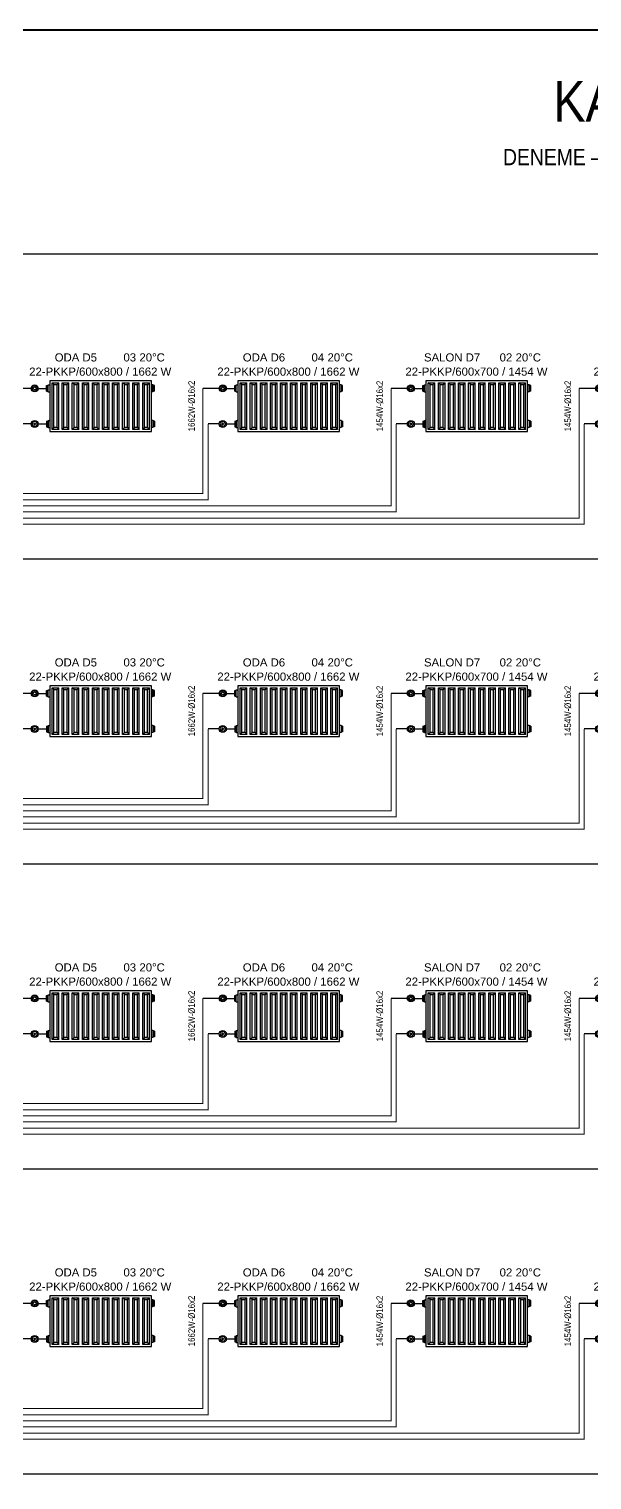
# Model space of a CAD drawing. Header units: centimetres. Extents: x -61 to 10101, y -10955 to 1521.
# Drawn here: x 3650 to 4204, y -3006 to -1579 of the extents above; entities that cross this region are included whole.
import ezdxf
from ezdxf.enums import TextEntityAlignment as Align

# ---------------------------------------------------------------- set-up
doc = ezdxf.new("R2010")
doc.units = ezdxf.units.CM
doc.linetypes.add('DASHED', pattern=[1.524, 1.27, -0.254])
doc.linetypes.add('ISITMA DONUS HATTI', pattern=[1.66, 1.57, -0.02, -0.07])
for name, color, linetype in [('MTY-ISITMA-DONUS-BORU', 30, 'ISITMA DONUS HATTI'), ('MTY-ISITMA-GIDIS-BORU', 10, 'Continuous'), ('MTY-RADYATÖR', 2, 'Continuous'), ('ROTAS-BASLIK', 7, 'Continuous'), ('ROTAS-DENEME', 1, 'Continuous'), ('ROTAS-ISITMA-CAP', 41, 'Continuous'), ('ROTAS-ISITMA-DONUS', 30, 'DASHED'), ('ROTAS-ISITMA-GIDIS', 10, 'Continuous'), ('ROTAS-KAT-BANDI', 8, 'Continuous'), ('ROTAS-MASKE', 7, 'Continuous'), ('ROTAS-PAFTA', 7, 'Continuous'), ('ROTAS-RADYATOR', 2, 'Continuous')]:
    doc.layers.add(name, color=color, linetype=linetype)
doc.styles.add('MTYCAPLT', font='arial.ttf', dxfattribs={"width": 0.65, "height": 1})
doc.styles.add('ROTAS', font='arial.ttf')

# ---------------------------------------------------------------- blocks, each defined once
blk = doc.blocks.new('MTY-RADYATOR KOLON')
at = {"layer": 'MTY-ISITMA-DONUS-BORU'}
for p, q in [((11, 22.5), (0, 22.5)), ((17.9, 22.5), (26.3, 22.5))]:
    blk.add_line(p, q, dxfattribs=at)
at = {"layer": 'MTY-ISITMA-GIDIS-BORU'}
for p, q in [((11, 57.5), (-5, 57.5)), ((17.9, 57.5), (26.3, 57.5))]:
    blk.add_line(p, q, dxfattribs=at)
at = {"layer": 'MTY-RADYATÖR', "color": 15}
for p, q in [((11.7, 57.5), (12.5, 57.5)), ((12.3, 58.4), (11.9, 58.5)), ((12.8, 59.1), (12.5, 59.4)), ((13.4, 60), (13.6, 59.6)), ((14.5, 60.2), (14.5, 59.4)), ((15.5, 60), (15.3, 59.6)), ((16.1, 59.1), (16.4, 59.4)), ((17.2, 57.5), (16.4, 57.5)), ((16.6, 58.4), (17, 58.5)), ((26.3, 60.2), (27.2, 60.2)), ((26.3, 58.8), (26.3, 60.2)), ((26.3, 58.8), (27.2, 58.8)), ((26.3, 56.2), (26.3, 58.8)), ((27.2, 60.2), (27.2, 60.7)), ((27.2, 60.7), (27.8, 60.7)), ((27.2, 58.8), (27.2, 60.2)), ((27.2, 56.2), (27.2, 58.8)), ((27.8, 60.9), (28.8, 61)), ((27.8, 60.7), (27.8, 60.9)), ((27.8, 54.3), (27.8, 60.7)), ((31.6, 17.2), (31.6, 63)), ((31.6, 63), (38.2, 63)), ((33.4, 61.3), (31.6, 63)), ((33.4, 19), (33.4, 61.3)), ((33.4, 61.3), (36.5, 61.3)), ((36.5, 61.3), (38.2, 63)), ((36.5, 19), (36.5, 61.3)), ((38.2, 17.2), (38.2, 63)), ((41.5, 17.2), (41.5, 63)), ((43.3, 61.3), (41.5, 63)), ((41.5, 63), (48.1, 63)), ((43.3, 19), (43.3, 61.3)), ((43.3, 61.3), (46.4, 61.3)), ((46.4, 61.3), (48.1, 63)), ((46.4, 19), (46.4, 61.3)), ((48.1, 17.2), (48.1, 63)), ((51.5, 17.2), (51.5, 63)), ((53.2, 61.3), (51.5, 63)), ((51.5, 63), (58, 63)), ((53.2, 19), (53.2, 61.3)), ((53.2, 61.3), (56.3, 61.3)), ((56.3, 61.3), (58, 63)), ((56.3, 19), (56.3, 61.3)), ((58, 17.2), (58, 63)), ((61.4, 17.2), (61.4, 63)), ((61.4, 63), (67.9, 63)), ((63.1, 61.3), (61.4, 63)), ((63.1, 19), (63.1, 61.3)), ((63.1, 61.3), (66.2, 61.3)), ((66.2, 61.3), (67.9, 63)), ((66.2, 19), (66.2, 61.3)), ((67.9, 17.2), (67.9, 63)), ((71.3, 17.2), (71.3, 63)), ((71.3, 63), (77.8, 63)), ((73, 61.3), (71.3, 63)), ((73, 19), (73, 61.3)), ((73, 61.3), (76.1, 61.3)), ((76.1, 61.3), (77.8, 63)), ((76.1, 19), (76.1, 61.3)), ((77.8, 17.2), (77.8, 63)), ((81.2, 17.2), (81.2, 63)), ((81.2, 63), (87.7, 63)), ((82.9, 61.3), (81.2, 63)), ((82.9, 19), (82.9, 61.3)), ((82.9, 61.3), (86, 61.3)), ((86, 61.3), (87.7, 63)), ((86, 19), (86, 61.3)), ((87.7, 17.2), (87.7, 63)), ((91.1, 17.2), (91.1, 63)), ((91.1, 63), (97.6, 63)), ((92.8, 61.3), (91.1, 63)), ((92.8, 19), (92.8, 61.3)), ((92.8, 61.3), (95.9, 61.3)), ((95.9, 61.3), (97.6, 63)), ((95.9, 19), (95.9, 61.3)), ((97.6, 17.2), (97.6, 63)), ((101, 17.2), (101, 63)), ((101, 63), (107.5, 63)), ((102.7, 61.3), (101, 63)), ((102.7, 19), (102.7, 61.3)), ((102.7, 61.3), (105.8, 61.3)), ((105.8, 61.3), (107.5, 63)), ((105.8, 19), (105.8, 61.3)), ((107.5, 17.2), (107.5, 63)), ((110.9, 17.2), (110.9, 63)), ((110.9, 63), (117.4, 63)), ((112.6, 61.3), (110.9, 63)), ((112.6, 19), (112.6, 61.3)), ((112.6, 61.3), (115.7, 61.3)), ((115.7, 61.3), (117.4, 63)), ((115.7, 19), (115.7, 61.3)), ((117.4, 17.2), (117.4, 63)), ((120.8, 17.2), (120.8, 63)), ((120.8, 63), (127.3, 63)), ((122.5, 61.3), (120.8, 63)), ((122.5, 19), (122.5, 61.3)), ((122.5, 61.3), (125.6, 61.3)), ((125.6, 61.3), (127.3, 63)), ((125.6, 19), (125.6, 61.3)), ((127.3, 17.2), (127.3, 63)), ((130.8, 60.9), (129.8, 61)), ((130.8, 60.7), (130.8, 60.9)), ((130.8, 54.3), (130.8, 60.7)), ((131.4, 60.7), (130.8, 60.7)), ((131.4, 60.2), (131.4, 60.7)), ((132.3, 60.2), (131.4, 60.2)), ((131.4, 58.8), (131.4, 60.2)), ((132.3, 58.8), (131.4, 58.8)), ((131.4, 56.2), (131.4, 58.8)), ((132.3, 58.8), (132.3, 60.2)), ((132.3, 56.2), (132.3, 58.8)), ((12.3, 56.6), (11.9, 56.5)), ((12.8, 55.9), (12.5, 55.6)), ((13.4, 55), (13.6, 55.4)), ((14.5, 54.8), (14.5, 55.6)), ((15.5, 55), (15.3, 55.4)), ((16.1, 55.9), (16.4, 55.6)), ((16.6, 56.6), (17, 56.5)), ((26.3, 56.2), (27.2, 56.2)), ((26.3, 54.8), (26.3, 56.2)), ((26.3, 54.8), (27.2, 54.8)), ((27.2, 54.8), (27.2, 56.2)), ((27.2, 54.3), (27.2, 54.8)), ((27.2, 54.3), (27.8, 54.3)), ((27.8, 54.1), (27.8, 54.3)), ((27.8, 54.1), (28.8, 54)), ((130.8, 54.1), (129.8, 54)), ((131.4, 54.3), (130.8, 54.3)), ((130.8, 54.1), (130.8, 54.3)), ((132.3, 56.2), (131.4, 56.2)), ((131.4, 54.8), (131.4, 56.2)), ((132.3, 54.8), (131.4, 54.8)), ((131.4, 54.3), (131.4, 54.8)), ((132.3, 54.8), (132.3, 56.2)), ((15.2, 22.5), (13.8, 22.5)), ((26.3, 25.2), (27.2, 25.2)), ((26.3, 25.2), (26.3, 23.8)), ((26.3, 23.8), (27.2, 23.8)), ((26.3, 23.8), (26.3, 21.2)), ((26.3, 21.2), (27.2, 21.2)), ((26.3, 21.2), (26.3, 19.8)), ((26.3, 19.8), (27.2, 19.8)), ((27.2, 25.7), (27.8, 25.7)), ((27.2, 25.7), (27.2, 25.2)), ((27.2, 25.2), (27.2, 23.8)), ((27.2, 23.8), (27.2, 21.2)), ((27.2, 21.2), (27.2, 19.8)), ((27.2, 19.8), (27.2, 19.3)), ((27.2, 19.3), (27.8, 19.3)), ((27.8, 25.9), (28.8, 26)), ((27.8, 25.9), (27.8, 25.7)), ((27.8, 25.7), (27.8, 19.3)), ((27.8, 19.3), (27.8, 19.1)), ((27.8, 19.1), (28.8, 19)), ((33.4, 19), (31.6, 17.2)), ((38.2, 17.2), (31.6, 17.2)), ((36.5, 19), (33.4, 19)), ((36.5, 19), (38.2, 17.2)), ((43.3, 19), (41.5, 17.2)), ((48.1, 17.2), (41.5, 17.2)), ((46.4, 19), (43.3, 19)), ((46.4, 19), (48.1, 17.2)), ((53.2, 19), (51.5, 17.2)), ((58, 17.2), (51.5, 17.2)), ((56.3, 19), (53.2, 19)), ((56.3, 19), (58, 17.2)), ((63.1, 19), (61.4, 17.2)), ((67.9, 17.2), (61.4, 17.2)), ((66.2, 19), (63.1, 19)), ((66.2, 19), (67.9, 17.2)), ((73, 19), (71.3, 17.2)), ((77.8, 17.2), (71.3, 17.2)), ((76.1, 19), (73, 19)), ((76.1, 19), (77.8, 17.2)), ((82.9, 19), (81.2, 17.2)), ((87.7, 17.2), (81.2, 17.2)), ((86, 19), (82.9, 19)), ((86, 19), (87.7, 17.2)), ((92.8, 19), (91.1, 17.2)), ((97.6, 17.2), (91.1, 17.2)), ((95.9, 19), (92.8, 19)), ((95.9, 19), (97.6, 17.2)), ((102.7, 19), (101, 17.2)), ((107.5, 17.2), (101, 17.2)), ((105.8, 19), (102.7, 19)), ((105.8, 19), (107.5, 17.2)), ((112.6, 19), (110.9, 17.2)), ((117.4, 17.2), (110.9, 17.2)), ((115.7, 19), (112.6, 19)), ((115.7, 19), (117.4, 17.2)), ((122.5, 19), (120.8, 17.2)), ((127.3, 17.2), (120.8, 17.2)), ((125.6, 19), (122.5, 19)), ((125.6, 19), (127.3, 17.2)), ((130.8, 25.9), (129.8, 26)), ((130.8, 19.1), (129.8, 19)), ((130.8, 25.9), (130.8, 25.7)), ((130.8, 25.7), (130.8, 19.3)), ((131.4, 25.7), (130.8, 25.7)), ((130.8, 19.3), (130.8, 19.1)), ((131.4, 19.3), (130.8, 19.3)), ((131.4, 25.7), (131.4, 25.2)), ((132.3, 25.2), (131.4, 25.2)), ((131.4, 25.2), (131.4, 23.8)), ((132.3, 23.8), (131.4, 23.8)), ((131.4, 23.8), (131.4, 21.2)), ((132.3, 21.2), (131.4, 21.2)), ((131.4, 21.2), (131.4, 19.8)), ((132.3, 19.8), (131.4, 19.8)), ((131.4, 19.8), (131.4, 19.3)), ((132.3, 25.2), (132.3, 23.8)), ((132.3, 23.8), (132.3, 21.2)), ((132.3, 21.2), (132.3, 19.8))]:
    blk.add_line(p, q, dxfattribs=at)
blk.add_lwpolyline([(129.3, 65), (29.3, 65), (29.3, 15), (129.3, 15)], close=True, dxfattribs=at)
for centre, radius in [((14.5, 57.5), 3.45), ((14.5, 57.5), 2.72), ((14.5, 57.5), 1.41), ((14.5, 22.5), 3.45), ((14.5, 22.5), 0.697)]:
    blk.add_circle(centre, radius, dxfattribs=at)
for centre, radius, start, end in [((28.7, 61.6), 0.575, 274, 350), ((129.8, 61.6), 0.575, 190, 266), ((28.7, 53.4), 0.575, 10, 86), ((129.8, 53.4), 0.575, 94, 170), ((12.6, 23.9), 0.622, 108, 180), ((10.3, 22.5), 2.15, 320.2532, 39.7468), ((12.6, 21.1), 0.622, 180, 252), ((12.5, 28.5), 4.01, 267.9571, 308.0429), ((13.1, 18.2), 2.44, 37.6114, 106.3886), ((15.2, 24.7), 0.622, 36, 108), ((15.2, 20.3), 0.622, 252, 324), ((18.5, 25.4), 2.8, 186.5365, 245.4635), ((18.3, 19.7), 2.6, 112.1116, 175.8884), ((16.8, 22.5), 0.622, 324, 36), ((28.7, 26.6), 0.575, 274, 350), ((28.7, 18.4), 0.575, 10, 86), ((129.8, 26.6), 0.575, 190, 266), ((129.8, 18.4), 0.575, 94, 170)]:
    blk.add_arc(centre, radius, start, end, dxfattribs=at)
at = {"layer": 'MTY-RADYATÖR', "color": 2, "style": 'MTYCAPLT', "width": 0.65}
for tag, p, height in [('MAHAL_001', (63.5, 86), 10), ('RAD_001', (69.6, 72.5), 10), ('NO_001', (33.9, 42.2), 15), ('DERECE_001', (86.3, 32.4), 10)]:
    blk.add_attdef(tag, p, '', height=height, dxfattribs=at)

msp = doc.modelspace()

# ---------------------------------------------------------------- linework, layer by layer
at = {"layer": 'ROTAS-ISITMA-DONUS', "ltscale": 12, "const_width": 1}
for points in [[(2704, -1965), (2704, -2066), (4196, -2066), (4196, -1967.5)], [(2718, -1965), (2718, -2054), (4011, -2054), (4011, -1967.5)], [(2732, -1965), (2732, -2042), (3826, -2042), (3826, -1967.5)], [(2704, -2265), (2704, -2366), (4196, -2366), (4196, -2267.5)], [(2718, -2265), (2718, -2354), (4011, -2354), (4011, -2267.5)], [(2732, -2265), (2732, -2342), (3826, -2342), (3826, -2267.5)], [(2704, -2565), (2704, -2666), (4196, -2666), (4196, -2567.5)], [(2718, -2565), (2718, -2654), (4011, -2654), (4011, -2567.5)], [(2732, -2565), (2732, -2642), (3826, -2642), (3826, -2567.5)], [(2704, -2865), (2704, -2966), (4196, -2966), (4196, -2867.5)], [(2718, -2865), (2718, -2954), (4011, -2954), (4011, -2867.5)], [(2732, -2865), (2732, -2942), (3826, -2942), (3826, -2867.5)]]:
    msp.add_lwpolyline(points, dxfattribs=at)
at = {"layer": 'ROTAS-ISITMA-GIDIS', "const_width": 1}
for points in [[(2710, -1965), (2710, -2060), (4191, -2060), (4191, -1932.5)], [(2724, -1965), (2724, -2048), (4006, -2048), (4006, -1932.5)], [(2738, -1965), (2738, -2036), (3821, -2036), (3821, -1932.5)], [(2710, -2265), (2710, -2360), (4191, -2360), (4191, -2232.5)], [(2724, -2265), (2724, -2348), (4006, -2348), (4006, -2232.5)], [(2738, -2265), (2738, -2336), (3821, -2336), (3821, -2232.5)], [(2710, -2565), (2710, -2660), (4191, -2660), (4191, -2532.5)], [(2724, -2565), (2724, -2648), (4006, -2648), (4006, -2532.5)], [(2738, -2565), (2738, -2636), (3821, -2636), (3821, -2532.5)], [(2710, -2865), (2710, -2960), (4191, -2960), (4191, -2832.5)], [(2724, -2865), (2724, -2948), (4006, -2948), (4006, -2832.5)], [(2738, -2865), (2738, -2936), (3821, -2936), (3821, -2832.5)]]:
    msp.add_lwpolyline(points, dxfattribs=at)
at = {"layer": 'ROTAS-KAT-BANDI'}
for points in [[(2000, -1800), (7400, -1800)], [(2000, -2100), (7400, -2100)], [(2000, -2400), (7400, -2400)], [(2000, -2700), (7400, -2700)], [(2000, -3000), (7400, -3000)]]:
    msp.add_lwpolyline(points, dxfattribs=at)

# ---------------------------------------------------------------- block references
at = {"layer": 'ROTAS-RADYATOR'}
ref = msp.add_blockref('MTY-RADYATOR KOLON', (4196, -1990), dxfattribs=at)
ref.add_attrib('RAD_001', '22-PKKP/600x700 / 1454 W', dxfattribs={"layer": 'MTY-RADYATÖR', "color": 2, "height": 8, "style": 'MTYCAPLT'}).set_placement((4275, -1916), align=Align.MIDDLE_CENTER)
ref.add_attrib('NO_001', '02', dxfattribs={"layer": 'MTY-RADYATÖR', "color": 2, "height": 8, "style": 'MTYCAPLT'}).set_placement((4304, -1902), align=Align.MIDDLE_CENTER)
ref.add_attrib('DERECE_001', '20°C', dxfattribs={"layer": 'MTY-RADYATÖR', "color": 2, "height": 8, "style": 'MTYCAPLT'}).set_placement((4326, -1902), align=Align.MIDDLE_CENTER)
ref.add_attrib('MAHAL_001', 'SALON D8', dxfattribs={"layer": 'MTY-RADYATÖR', "color": 2, "height": 8, "style": 'MTYCAPLT'}).set_placement((4251, -1902), align=Align.MIDDLE_CENTER)
ref = msp.add_blockref('MTY-RADYATOR KOLON', (4196, -2290), dxfattribs=at)
ref.add_attrib('RAD_001', '22-PKKP/600x700 / 1454 W', dxfattribs={"layer": 'MTY-RADYATÖR', "color": 2, "height": 8, "style": 'MTYCAPLT'}).set_placement((4275, -2216), align=Align.MIDDLE_CENTER)
ref.add_attrib('NO_001', '02', dxfattribs={"layer": 'MTY-RADYATÖR', "color": 2, "height": 8, "style": 'MTYCAPLT'}).set_placement((4304, -2202), align=Align.MIDDLE_CENTER)
ref.add_attrib('DERECE_001', '20°C', dxfattribs={"layer": 'MTY-RADYATÖR', "color": 2, "height": 8, "style": 'MTYCAPLT'}).set_placement((4326, -2202), align=Align.MIDDLE_CENTER)
ref.add_attrib('MAHAL_001', 'SALON D8', dxfattribs={"layer": 'MTY-RADYATÖR', "color": 2, "height": 8, "style": 'MTYCAPLT'}).set_placement((4251, -2202), align=Align.MIDDLE_CENTER)
ref = msp.add_blockref('MTY-RADYATOR KOLON', (4196, -2590), dxfattribs=at)
ref.add_attrib('RAD_001', '22-PKKP/600x700 / 1454 W', dxfattribs={"layer": 'MTY-RADYATÖR', "color": 2, "height": 8, "style": 'MTYCAPLT'}).set_placement((4275, -2516), align=Align.MIDDLE_CENTER)
ref.add_attrib('NO_001', '02', dxfattribs={"layer": 'MTY-RADYATÖR', "color": 2, "height": 8, "style": 'MTYCAPLT'}).set_placement((4304, -2502), align=Align.MIDDLE_CENTER)
ref.add_attrib('DERECE_001', '20°C', dxfattribs={"layer": 'MTY-RADYATÖR', "color": 2, "height": 8, "style": 'MTYCAPLT'}).set_placement((4326, -2502), align=Align.MIDDLE_CENTER)
ref.add_attrib('MAHAL_001', 'SALON D8', dxfattribs={"layer": 'MTY-RADYATÖR', "color": 2, "height": 8, "style": 'MTYCAPLT'}).set_placement((4251, -2502), align=Align.MIDDLE_CENTER)
ref = msp.add_blockref('MTY-RADYATOR KOLON', (4196, -2890), dxfattribs=at)
ref.add_attrib('RAD_001', '22-PKKP/600x700 / 1454 W', dxfattribs={"layer": 'MTY-RADYATÖR', "color": 2, "height": 8, "style": 'MTYCAPLT'}).set_placement((4275, -2816), align=Align.MIDDLE_CENTER)
ref.add_attrib('NO_001', '02', dxfattribs={"layer": 'MTY-RADYATÖR', "color": 2, "height": 8, "style": 'MTYCAPLT'}).set_placement((4304, -2802), align=Align.MIDDLE_CENTER)
ref.add_attrib('DERECE_001', '20°C', dxfattribs={"layer": 'MTY-RADYATÖR', "color": 2, "height": 8, "style": 'MTYCAPLT'}).set_placement((4326, -2802), align=Align.MIDDLE_CENTER)
ref.add_attrib('MAHAL_001', 'SALON D8', dxfattribs={"layer": 'MTY-RADYATÖR', "color": 2, "height": 8, "style": 'MTYCAPLT'}).set_placement((4251, -2802), align=Align.MIDDLE_CENTER)

# ---------------------------------------------------------------- texts
at = {"layer": 'ROTAS-BASLIK', "style": 'ROTAS', "width": 0.85}
msp.add_text('KALORİFER TESİSAT PROJESİ KOLON ŞEMASI', height=40, dxfattribs=at).set_placement((4700, -1650), align=Align.MIDDLE_CENTER)

# ---------------------------------------------------------------- wipeouts: each hides what was drawn before it
for points in [[(4129, -1717), (5263, -1717), (5263, -1693), (4129, -1693)], [(3658.4, -1922), (3777.6, -1922), (3777.6, -1910), (3658.4, -1910)], [(3843.4, -1922), (3962.6, -1922), (3962.6, -1910), (3843.4, -1910)], [(4028.4, -1922), (4147.6, -1922), (4147.6, -1910), (4028.4, -1910)], [(3658.4, -2222), (3777.6, -2222), (3777.6, -2210), (3658.4, -2210)], [(3843.4, -2222), (3962.6, -2222), (3962.6, -2210), (3843.4, -2210)], [(4028.4, -2222), (4147.6, -2222), (4147.6, -2210), (4028.4, -2210)], [(3658.4, -2522), (3777.6, -2522), (3777.6, -2510), (3658.4, -2510)], [(3843.4, -2522), (3962.6, -2522), (3962.6, -2510), (3843.4, -2510)], [(4028.4, -2522), (4147.6, -2522), (4147.6, -2510), (4028.4, -2510)], [(3658.4, -2822), (3777.6, -2822), (3777.6, -2810), (3658.4, -2810)], [(3843.4, -2822), (3962.6, -2822), (3962.6, -2810), (3843.4, -2810)], [(4028.4, -2822), (4147.6, -2822), (4147.6, -2810), (4028.4, -2810)]]:
    msp.add_wipeout(points).dxf.layer = 'ROTAS-MASKE'

# ---------------------------------------------------------------- next in the draw order: texts
at = {"layer": 'ROTAS-DENEME', "style": 'ROTAS', "width": 0.85}
msp.add_text('DENEME – Güngören B1 Blok verisi; kolektörlü dağıtım, mahal yerleşimi temsilî; düşey ölçek 1/50 (kat yüksekliği 3,00 m), yataylar ölçeksiz', height=16, dxfattribs=at).set_placement((4700, -1705), align=Align.MIDDLE_CENTER)

# ---------------------------------------------------------------- next in the draw order: wipeouts: each hides what was drawn before it
for points in [[(3677.6, -1908), (3710.4, -1908), (3710.4, -1896), (3677.6, -1896)], [(3740.2, -1908), (3753.8, -1908), (3753.8, -1896), (3740.2, -1896)], [(3862.6, -1908), (3895.4, -1908), (3895.4, -1896), (3862.6, -1896)], [(3925.2, -1908), (3938.8, -1908), (3938.8, -1896), (3925.2, -1896)], [(4042.8, -1908), (4085.2, -1908), (4085.2, -1896), (4042.8, -1896)], [(4110.2, -1908), (4123.8, -1908), (4123.8, -1896), (4110.2, -1896)], [(4186.6, -1971.2), (4186.6, -1931.5), (4176.9, -1931.5), (4176.9, -1971.2)], [(3677.6, -2208), (3710.4, -2208), (3710.4, -2196), (3677.6, -2196)], [(3740.2, -2208), (3753.8, -2208), (3753.8, -2196), (3740.2, -2196)], [(3862.6, -2208), (3895.4, -2208), (3895.4, -2196), (3862.6, -2196)], [(3925.2, -2208), (3938.8, -2208), (3938.8, -2196), (3925.2, -2196)], [(4042.8, -2208), (4085.2, -2208), (4085.2, -2196), (4042.8, -2196)], [(4110.2, -2208), (4123.8, -2208), (4123.8, -2196), (4110.2, -2196)], [(4186.6, -2271.2), (4186.6, -2231.5), (4176.9, -2231.5), (4176.9, -2271.2)], [(3677.6, -2508), (3710.4, -2508), (3710.4, -2496), (3677.6, -2496)], [(3740.2, -2508), (3753.8, -2508), (3753.8, -2496), (3740.2, -2496)], [(3862.6, -2508), (3895.4, -2508), (3895.4, -2496), (3862.6, -2496)], [(3925.2, -2508), (3938.8, -2508), (3938.8, -2496), (3925.2, -2496)], [(4042.8, -2508), (4085.2, -2508), (4085.2, -2496), (4042.8, -2496)], [(4110.2, -2508), (4123.8, -2508), (4123.8, -2496), (4110.2, -2496)], [(4186.6, -2571.2), (4186.6, -2531.5), (4176.9, -2531.5), (4176.9, -2571.2)], [(3677.6, -2808), (3710.4, -2808), (3710.4, -2796), (3677.6, -2796)], [(3740.2, -2808), (3753.8, -2808), (3753.8, -2796), (3740.2, -2796)], [(3862.6, -2808), (3895.4, -2808), (3895.4, -2796), (3862.6, -2796)], [(3925.2, -2808), (3938.8, -2808), (3938.8, -2796), (3925.2, -2796)], [(4042.8, -2808), (4085.2, -2808), (4085.2, -2796), (4042.8, -2796)], [(4110.2, -2808), (4123.8, -2808), (4123.8, -2796), (4110.2, -2796)], [(4186.6, -2871.2), (4186.6, -2831.5), (4176.9, -2831.5), (4176.9, -2871.2)]]:
    msp.add_wipeout(points).dxf.layer = 'ROTAS-MASKE'

# ---------------------------------------------------------------- next in the draw order: texts
at = {"layer": 'ROTAS-ISITMA-CAP', "style": 'ROTAS', "width": 0.85}
for p in [(4185, -1949.8), (4185, -2249.8), (4185, -2549.8), (4185, -2849.8)]:
    msp.add_text('1454W-Ø16x2', height=6.5, rotation=90, dxfattribs=at).set_placement(p, align=Align.BOTTOM_CENTER)

# ---------------------------------------------------------------- next in the draw order: wipeouts: each hides what was drawn before it
for points in [[(3757.4, -1908), (3780.6, -1908), (3780.6, -1896), (3757.4, -1896)], [(3942.4, -1908), (3965.6, -1908), (3965.6, -1896), (3942.4, -1896)], [(4127.4, -1908), (4150.6, -1908), (4150.6, -1896), (4127.4, -1896)], [(3757.4, -2208), (3780.6, -2208), (3780.6, -2196), (3757.4, -2196)], [(3942.4, -2208), (3965.6, -2208), (3965.6, -2196), (3942.4, -2196)], [(4127.4, -2208), (4150.6, -2208), (4150.6, -2196), (4127.4, -2196)], [(3757.4, -2508), (3780.6, -2508), (3780.6, -2496), (3757.4, -2496)], [(3942.4, -2508), (3965.6, -2508), (3965.6, -2496), (3942.4, -2496)], [(4127.4, -2508), (4150.6, -2508), (4150.6, -2496), (4127.4, -2496)], [(3757.4, -2808), (3780.6, -2808), (3780.6, -2796), (3757.4, -2796)], [(3942.4, -2808), (3965.6, -2808), (3965.6, -2796), (3942.4, -2796)], [(4127.4, -2808), (4150.6, -2808), (4150.6, -2796), (4127.4, -2796)]]:
    msp.add_wipeout(points).dxf.layer = 'ROTAS-MASKE'

# ---------------------------------------------------------------- next in the draw order: block references
at = {"layer": 'ROTAS-RADYATOR'}
ref = msp.add_blockref('MTY-RADYATOR KOLON', (3641, -1990), dxfattribs=at)
ref.add_attrib('RAD_001', '22-PKKP/600x800 / 1662 W', dxfattribs={"layer": 'MTY-RADYATÖR', "color": 2, "height": 8, "style": 'MTYCAPLT'}).set_placement((3720, -1916), align=Align.MIDDLE_CENTER)
ref.add_attrib('NO_001', '03', dxfattribs={"layer": 'MTY-RADYATÖR', "color": 2, "height": 8, "style": 'MTYCAPLT'}).set_placement((3749, -1902), align=Align.MIDDLE_CENTER)
ref.add_attrib('DERECE_001', '20°C', dxfattribs={"layer": 'MTY-RADYATÖR', "color": 2, "height": 8, "style": 'MTYCAPLT'}).set_placement((3771, -1902), align=Align.MIDDLE_CENTER)
ref.add_attrib('MAHAL_001', 'ODA D5', dxfattribs={"layer": 'MTY-RADYATÖR', "color": 2, "height": 8, "style": 'MTYCAPLT'}).set_placement((3696, -1902), align=Align.MIDDLE_CENTER)
ref = msp.add_blockref('MTY-RADYATOR KOLON', (3826, -1990), dxfattribs=at)
ref.add_attrib('RAD_001', '22-PKKP/600x800 / 1662 W', dxfattribs={"layer": 'MTY-RADYATÖR', "color": 2, "height": 8, "style": 'MTYCAPLT'}).set_placement((3905, -1916), align=Align.MIDDLE_CENTER)
ref.add_attrib('NO_001', '04', dxfattribs={"layer": 'MTY-RADYATÖR', "color": 2, "height": 8, "style": 'MTYCAPLT'}).set_placement((3934, -1902), align=Align.MIDDLE_CENTER)
ref.add_attrib('DERECE_001', '20°C', dxfattribs={"layer": 'MTY-RADYATÖR', "color": 2, "height": 8, "style": 'MTYCAPLT'}).set_placement((3956, -1902), align=Align.MIDDLE_CENTER)
ref.add_attrib('MAHAL_001', 'ODA D6', dxfattribs={"layer": 'MTY-RADYATÖR', "color": 2, "height": 8, "style": 'MTYCAPLT'}).set_placement((3881, -1902), align=Align.MIDDLE_CENTER)
ref = msp.add_blockref('MTY-RADYATOR KOLON', (4011, -1990), dxfattribs=at)
ref.add_attrib('RAD_001', '22-PKKP/600x700 / 1454 W', dxfattribs={"layer": 'MTY-RADYATÖR', "color": 2, "height": 8, "style": 'MTYCAPLT'}).set_placement((4090, -1916), align=Align.MIDDLE_CENTER)
ref.add_attrib('NO_001', '02', dxfattribs={"layer": 'MTY-RADYATÖR', "color": 2, "height": 8, "style": 'MTYCAPLT'}).set_placement((4119, -1902), align=Align.MIDDLE_CENTER)
ref.add_attrib('DERECE_001', '20°C', dxfattribs={"layer": 'MTY-RADYATÖR', "color": 2, "height": 8, "style": 'MTYCAPLT'}).set_placement((4141, -1902), align=Align.MIDDLE_CENTER)
ref.add_attrib('MAHAL_001', 'SALON D7', dxfattribs={"layer": 'MTY-RADYATÖR', "color": 2, "height": 8, "style": 'MTYCAPLT'}).set_placement((4066, -1902), align=Align.MIDDLE_CENTER)
ref = msp.add_blockref('MTY-RADYATOR KOLON', (3641, -2290), dxfattribs=at)
ref.add_attrib('RAD_001', '22-PKKP/600x800 / 1662 W', dxfattribs={"layer": 'MTY-RADYATÖR', "color": 2, "height": 8, "style": 'MTYCAPLT'}).set_placement((3720, -2216), align=Align.MIDDLE_CENTER)
ref.add_attrib('NO_001', '03', dxfattribs={"layer": 'MTY-RADYATÖR', "color": 2, "height": 8, "style": 'MTYCAPLT'}).set_placement((3749, -2202), align=Align.MIDDLE_CENTER)
ref.add_attrib('DERECE_001', '20°C', dxfattribs={"layer": 'MTY-RADYATÖR', "color": 2, "height": 8, "style": 'MTYCAPLT'}).set_placement((3771, -2202), align=Align.MIDDLE_CENTER)
ref.add_attrib('MAHAL_001', 'ODA D5', dxfattribs={"layer": 'MTY-RADYATÖR', "color": 2, "height": 8, "style": 'MTYCAPLT'}).set_placement((3696, -2202), align=Align.MIDDLE_CENTER)
ref = msp.add_blockref('MTY-RADYATOR KOLON', (3826, -2290), dxfattribs=at)
ref.add_attrib('RAD_001', '22-PKKP/600x800 / 1662 W', dxfattribs={"layer": 'MTY-RADYATÖR', "color": 2, "height": 8, "style": 'MTYCAPLT'}).set_placement((3905, -2216), align=Align.MIDDLE_CENTER)
ref.add_attrib('NO_001', '04', dxfattribs={"layer": 'MTY-RADYATÖR', "color": 2, "height": 8, "style": 'MTYCAPLT'}).set_placement((3934, -2202), align=Align.MIDDLE_CENTER)
ref.add_attrib('DERECE_001', '20°C', dxfattribs={"layer": 'MTY-RADYATÖR', "color": 2, "height": 8, "style": 'MTYCAPLT'}).set_placement((3956, -2202), align=Align.MIDDLE_CENTER)
ref.add_attrib('MAHAL_001', 'ODA D6', dxfattribs={"layer": 'MTY-RADYATÖR', "color": 2, "height": 8, "style": 'MTYCAPLT'}).set_placement((3881, -2202), align=Align.MIDDLE_CENTER)
ref = msp.add_blockref('MTY-RADYATOR KOLON', (4011, -2290), dxfattribs=at)
ref.add_attrib('RAD_001', '22-PKKP/600x700 / 1454 W', dxfattribs={"layer": 'MTY-RADYATÖR', "color": 2, "height": 8, "style": 'MTYCAPLT'}).set_placement((4090, -2216), align=Align.MIDDLE_CENTER)
ref.add_attrib('NO_001', '02', dxfattribs={"layer": 'MTY-RADYATÖR', "color": 2, "height": 8, "style": 'MTYCAPLT'}).set_placement((4119, -2202), align=Align.MIDDLE_CENTER)
ref.add_attrib('DERECE_001', '20°C', dxfattribs={"layer": 'MTY-RADYATÖR', "color": 2, "height": 8, "style": 'MTYCAPLT'}).set_placement((4141, -2202), align=Align.MIDDLE_CENTER)
ref.add_attrib('MAHAL_001', 'SALON D7', dxfattribs={"layer": 'MTY-RADYATÖR', "color": 2, "height": 8, "style": 'MTYCAPLT'}).set_placement((4066, -2202), align=Align.MIDDLE_CENTER)
ref = msp.add_blockref('MTY-RADYATOR KOLON', (3641, -2590), dxfattribs=at)
ref.add_attrib('RAD_001', '22-PKKP/600x800 / 1662 W', dxfattribs={"layer": 'MTY-RADYATÖR', "color": 2, "height": 8, "style": 'MTYCAPLT'}).set_placement((3720, -2516), align=Align.MIDDLE_CENTER)
ref.add_attrib('NO_001', '03', dxfattribs={"layer": 'MTY-RADYATÖR', "color": 2, "height": 8, "style": 'MTYCAPLT'}).set_placement((3749, -2502), align=Align.MIDDLE_CENTER)
ref.add_attrib('DERECE_001', '20°C', dxfattribs={"layer": 'MTY-RADYATÖR', "color": 2, "height": 8, "style": 'MTYCAPLT'}).set_placement((3771, -2502), align=Align.MIDDLE_CENTER)
ref.add_attrib('MAHAL_001', 'ODA D5', dxfattribs={"layer": 'MTY-RADYATÖR', "color": 2, "height": 8, "style": 'MTYCAPLT'}).set_placement((3696, -2502), align=Align.MIDDLE_CENTER)
ref = msp.add_blockref('MTY-RADYATOR KOLON', (3826, -2590), dxfattribs=at)
ref.add_attrib('RAD_001', '22-PKKP/600x800 / 1662 W', dxfattribs={"layer": 'MTY-RADYATÖR', "color": 2, "height": 8, "style": 'MTYCAPLT'}).set_placement((3905, -2516), align=Align.MIDDLE_CENTER)
ref.add_attrib('NO_001', '04', dxfattribs={"layer": 'MTY-RADYATÖR', "color": 2, "height": 8, "style": 'MTYCAPLT'}).set_placement((3934, -2502), align=Align.MIDDLE_CENTER)
ref.add_attrib('DERECE_001', '20°C', dxfattribs={"layer": 'MTY-RADYATÖR', "color": 2, "height": 8, "style": 'MTYCAPLT'}).set_placement((3956, -2502), align=Align.MIDDLE_CENTER)
ref.add_attrib('MAHAL_001', 'ODA D6', dxfattribs={"layer": 'MTY-RADYATÖR', "color": 2, "height": 8, "style": 'MTYCAPLT'}).set_placement((3881, -2502), align=Align.MIDDLE_CENTER)
ref = msp.add_blockref('MTY-RADYATOR KOLON', (4011, -2590), dxfattribs=at)
ref.add_attrib('RAD_001', '22-PKKP/600x700 / 1454 W', dxfattribs={"layer": 'MTY-RADYATÖR', "color": 2, "height": 8, "style": 'MTYCAPLT'}).set_placement((4090, -2516), align=Align.MIDDLE_CENTER)
ref.add_attrib('NO_001', '02', dxfattribs={"layer": 'MTY-RADYATÖR', "color": 2, "height": 8, "style": 'MTYCAPLT'}).set_placement((4119, -2502), align=Align.MIDDLE_CENTER)
ref.add_attrib('DERECE_001', '20°C', dxfattribs={"layer": 'MTY-RADYATÖR', "color": 2, "height": 8, "style": 'MTYCAPLT'}).set_placement((4141, -2502), align=Align.MIDDLE_CENTER)
ref.add_attrib('MAHAL_001', 'SALON D7', dxfattribs={"layer": 'MTY-RADYATÖR', "color": 2, "height": 8, "style": 'MTYCAPLT'}).set_placement((4066, -2502), align=Align.MIDDLE_CENTER)
ref = msp.add_blockref('MTY-RADYATOR KOLON', (3641, -2890), dxfattribs=at)
ref.add_attrib('RAD_001', '22-PKKP/600x800 / 1662 W', dxfattribs={"layer": 'MTY-RADYATÖR', "color": 2, "height": 8, "style": 'MTYCAPLT'}).set_placement((3720, -2816), align=Align.MIDDLE_CENTER)
ref.add_attrib('NO_001', '03', dxfattribs={"layer": 'MTY-RADYATÖR', "color": 2, "height": 8, "style": 'MTYCAPLT'}).set_placement((3749, -2802), align=Align.MIDDLE_CENTER)
ref.add_attrib('DERECE_001', '20°C', dxfattribs={"layer": 'MTY-RADYATÖR', "color": 2, "height": 8, "style": 'MTYCAPLT'}).set_placement((3771, -2802), align=Align.MIDDLE_CENTER)
ref.add_attrib('MAHAL_001', 'ODA D5', dxfattribs={"layer": 'MTY-RADYATÖR', "color": 2, "height": 8, "style": 'MTYCAPLT'}).set_placement((3696, -2802), align=Align.MIDDLE_CENTER)
ref = msp.add_blockref('MTY-RADYATOR KOLON', (3826, -2890), dxfattribs=at)
ref.add_attrib('RAD_001', '22-PKKP/600x800 / 1662 W', dxfattribs={"layer": 'MTY-RADYATÖR', "color": 2, "height": 8, "style": 'MTYCAPLT'}).set_placement((3905, -2816), align=Align.MIDDLE_CENTER)
ref.add_attrib('NO_001', '04', dxfattribs={"layer": 'MTY-RADYATÖR', "color": 2, "height": 8, "style": 'MTYCAPLT'}).set_placement((3934, -2802), align=Align.MIDDLE_CENTER)
ref.add_attrib('DERECE_001', '20°C', dxfattribs={"layer": 'MTY-RADYATÖR', "color": 2, "height": 8, "style": 'MTYCAPLT'}).set_placement((3956, -2802), align=Align.MIDDLE_CENTER)
ref.add_attrib('MAHAL_001', 'ODA D6', dxfattribs={"layer": 'MTY-RADYATÖR', "color": 2, "height": 8, "style": 'MTYCAPLT'}).set_placement((3881, -2802), align=Align.MIDDLE_CENTER)
ref = msp.add_blockref('MTY-RADYATOR KOLON', (4011, -2890), dxfattribs=at)
ref.add_attrib('RAD_001', '22-PKKP/600x700 / 1454 W', dxfattribs={"layer": 'MTY-RADYATÖR', "color": 2, "height": 8, "style": 'MTYCAPLT'}).set_placement((4090, -2816), align=Align.MIDDLE_CENTER)
ref.add_attrib('NO_001', '02', dxfattribs={"layer": 'MTY-RADYATÖR', "color": 2, "height": 8, "style": 'MTYCAPLT'}).set_placement((4119, -2802), align=Align.MIDDLE_CENTER)
ref.add_attrib('DERECE_001', '20°C', dxfattribs={"layer": 'MTY-RADYATÖR', "color": 2, "height": 8, "style": 'MTYCAPLT'}).set_placement((4141, -2802), align=Align.MIDDLE_CENTER)
ref.add_attrib('MAHAL_001', 'SALON D7', dxfattribs={"layer": 'MTY-RADYATÖR', "color": 2, "height": 8, "style": 'MTYCAPLT'}).set_placement((4066, -2802), align=Align.MIDDLE_CENTER)

# ---------------------------------------------------------------- next in the draw order: wipeouts: each hides what was drawn before it
for points in [[(3816.6, -1971.2), (3816.6, -1931.5), (3806.9, -1931.5), (3806.9, -1971.2)], [(4001.6, -1971.2), (4001.6, -1931.5), (3991.9, -1931.5), (3991.9, -1971.2)], [(3816.6, -2271.2), (3816.6, -2231.5), (3806.9, -2231.5), (3806.9, -2271.2)], [(4001.6, -2271.2), (4001.6, -2231.5), (3991.9, -2231.5), (3991.9, -2271.2)], [(3816.6, -2571.2), (3816.6, -2531.5), (3806.9, -2531.5), (3806.9, -2571.2)], [(4001.6, -2571.2), (4001.6, -2531.5), (3991.9, -2531.5), (3991.9, -2571.2)], [(3816.6, -2871.2), (3816.6, -2831.5), (3806.9, -2831.5), (3806.9, -2871.2)], [(4001.6, -2871.2), (4001.6, -2831.5), (3991.9, -2831.5), (3991.9, -2871.2)]]:
    msp.add_wipeout(points).dxf.layer = 'ROTAS-MASKE'

# ---------------------------------------------------------------- next in the draw order: linework, layer by layer
at = {"layer": 'ROTAS-PAFTA', "const_width": 2}
msp.add_lwpolyline([(1940, -4460), (10000, -4460), (10000, -1580), (1940, -1580)], close=True, dxfattribs=at)

# ---------------------------------------------------------------- next in the draw order: texts
at = {"layer": 'ROTAS-ISITMA-CAP', "style": 'ROTAS', "width": 0.85}
for s, p in [('1662W-Ø16x2', (3815, -1949.8)), ('1454W-Ø16x2', (4000, -1949.8)), ('1662W-Ø16x2', (3815, -2249.8)), ('1454W-Ø16x2', (4000, -2249.8)), ('1662W-Ø16x2', (3815, -2549.8)), ('1454W-Ø16x2', (4000, -2549.8)), ('1662W-Ø16x2', (3815, -2849.8)), ('1454W-Ø16x2', (4000, -2849.8))]:
    msp.add_text(s, height=6.5, rotation=90, dxfattribs=at).set_placement(p, align=Align.BOTTOM_CENTER)

doc.saveas('drawing.dxf')
